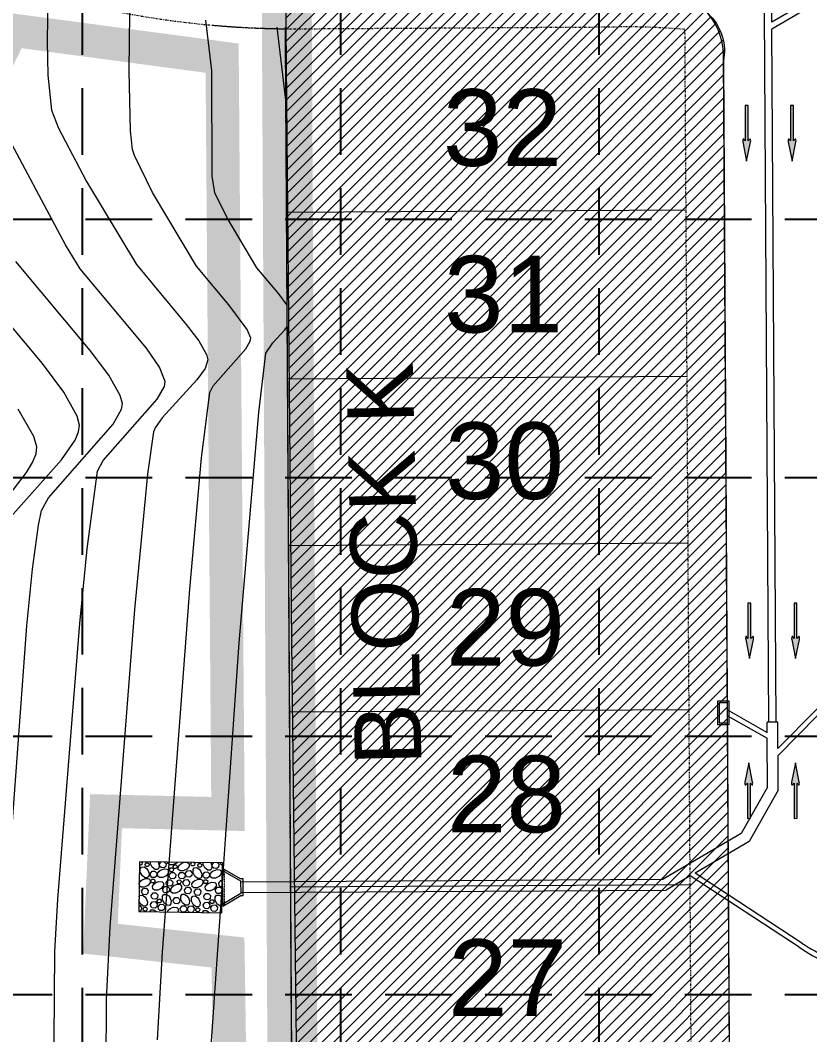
# Model space of a CAD drawing. Extents: x 218174 to 221286, y 216036 to 221010.
# Drawn here: x 219555.9 to 219793, y 218743.7 to 219048.1 of the extents above; entities that cross this region are included whole.
import ezdxf
from ezdxf.enums import TextEntityAlignment as Align

# ---------------------------------------------------------------- set-up
doc = ezdxf.new("R2010")
doc.units = 0
doc.header["$MEASUREMENT"] = 0
doc.linetypes.add('DASHED', pattern=[0.75, 0.5, -0.25])
doc.linetypes.add('DIVIDE', pattern=[1.25, 0.5, -0.25, 0, -0.25, 0, -0.25])
for name, color, linetype, lineweight in [('1 ARROWS', 7, 'Continuous', 0), ('1 BLOCK NUMBERS', 7, 'Continuous', 0), ('1 CURB LINE', 7, 'Continuous', 0), ('1 LOT NUMBERS', 7, 'Continuous', 0), ('1 PHASE LINES', 7, 'Continuous', 0), ('1 RIP RAP', 1, 'Continuous', 0), ('1 STORM PIPE', 5, 'Continuous', 0), ('1 TOPO', 42, 'Continuous', 0), ('25', 7, 'Continuous', 0), ('PH.2-10', 7, 'Continuous', 0), ('PH.2-27', 7, 'Continuous', 0), ('PH.2-29', 7, 'Continuous', 0), ('PH.3-27', 7, 'Continuous', 0), ('PH.3-29', 7, 'Continuous', 0)]:
    doc.layers.add(name, color=color, linetype=linetype, lineweight=lineweight)
for name, color, linetype in [('1 LIMITS OF DISTURBANCE', 1, 'DASHED'), ('1 SODDED LOT', 2, 'Continuous'), ('GRID', 251, 'DASHED')]:
    doc.layers.add(name, color=color, linetype=linetype)
doc.styles.get("Standard").update_dxf_attribs({"font": 'ARIAL.TTF'})

# ---------------------------------------------------------------- blocks, each defined once
blk = doc.blocks.new('A$C23D1348F')
at = {"layer": '1 RIP RAP', "color": 1, "linetype": 'Continuous', "lineweight": 0}
for p, q in [((6.043398831912782, 14.38309567855322), (6.497998831910081, 15.0377956785378)), ((12.56609883191413, 14.69199567852775), (13.52589883192559, 15.07889567853999)), ((15.43969883193495, 14.69279567853664), (15.71659883193206, 15.09169567853678)), ((21.87269883192494, 14.4756956785277), (22.32729883192223, 15.13039567854139)), ((24.89939883191255, 12.93259567854693), (25.01159883191576, 13.09419567853911)), ((24.87319883191958, 11.25119567854563), (25.02119883193518, 11.46419567853445))]:
    blk.add_line(p, q, dxfattribs=at)
blk.add_lwpolyline([(0.08779883192619309, -4.321453161537647e-06), (25.0873988319363, 0.1462956785399001), (24.99959883192787, 15.14599567852565), (-1.168082235381007e-06, 14.99979567853734)], close=True, dxfattribs=at)
for points in [[(0.534198831912363, 15.00289567853906), (0.8056988319149241, 14.72439567852416), (0.7570988319348544, 14.20369567853049), (0.4402988319343422, 13.93709567852784), (0.005998831911711022, 13.96629567854689)], [(2.553698831936345, 12.53259567855275), (2.958798831910826, 11.52899567852728), (2.884198831918184, 10.60409567854367), (2.469198831910035, 10.16249567855266), (1.719098831934389, 10.17209567854297), (0.8627988319203723, 10.83389567854465), (0.3419988319219556, 11.86129567853641), (0.3190988319111057, 12.83199567854172), (0.7042988319299184, 13.38099567854078), (1.477598831930663, 13.43709567852784), (2.171798831928754, 12.99799567853916), (2.579998831934063, 12.4923956785351)], [(1.730998831917532, 14.23459567854297), (2.051098831929266, 14.69529567853897), (2.566098831914132, 14.72789567854488), (2.926698831928661, 14.35839567854418), (2.877698831929592, 13.83809567854041), (2.561298831918975, 13.57149567853776), (2.052298831928056, 13.60529567854246), (1.811298831918975, 13.83589567855233), (1.731398831936531, 14.23419567852397)], [(3.335098831914365, 11.40879567855154), (3.868598831933923, 12.17709567854763), (4.727098831936019, 12.23089567854186), (5.327598831936484, 11.61559567853692), (5.246198831911897, 10.74789567853441), (4.718398831930244, 10.30359567853156), (3.870098831917858, 10.35989567852812), (3.468998831929639, 10.74429567853804), (3.335898831923259, 11.40879567855154)], [(5.604498831933597, 15.03259567855275), (5.987098831916228, 14.08469567852444), (5.912498831923585, 13.15989567854558), (5.497498831915436, 12.71819567854982), (4.747398831910687, 12.72789567854488), (3.891098831925774, 13.38969567854656), (3.370298831927357, 14.41659567854367), (3.356098831922282, 15.01939567853697)], [(6.429798831930384, 12.60649567854125), (7.433798831916647, 13.01119567852584), (8.35829883191036, 12.93659567853319), (8.799898831930477, 12.52159567852505), (8.790298831911059, 11.7714956785494), (8.128498831909383, 10.91559567852528), (7.101498831936624, 10.39439567853697), (6.130398831912316, 10.37149567852612), (5.581798831932247, 10.75669567854493), (5.525298831926193, 11.52999567854567), (5.964798831933876, 12.22419567854377), (6.470398831908824, 12.63229567854432)], [(7.5924988319166, 15.04419567855075), (8.035798831930151, 14.5898956785386), (7.954498831910314, 13.72219567853608), (7.426698831928661, 13.27789567853324), (6.578298831911525, 13.3341956785298), (6.177298831928056, 13.71859567853971), (6.043798831931781, 14.38309567855322)], [(11.3542988319241, 15.06619567854796), (11.13309883192414, 14.78009567855042), (10.10579883190803, 14.25879567852826), (9.135098831931828, 14.23599567855126), (8.58599883192801, 14.62109567853622), (8.554898831935134, 15.0497956785257)], [(9.0700988319295, 12.8398956785386), (9.39019883191213, 13.30099567852449), (9.9051988319261, 13.33319567854051), (10.26529883191688, 12.9640956785297), (10.21679883191246, 12.44349567854078), (9.899898831936298, 12.17679567853338), (9.390898831916275, 12.21059567853808), (9.150398831930943, 12.44119567854796), (9.070498831919394, 12.83999567854335)], [(10.17419883192633, 13.77959567852668), (10.49429883190896, 14.24069567854167), (11.00929883192293, 14.27289567852858), (11.36949883191846, 13.90379567854689), (11.32089883190929, 13.38309567855322), (11.00409883190878, 13.11649567855056), (10.49509883191786, 13.15029567852616), (10.25449883192778, 13.38089567853604), (10.17459883191623, 13.77959567852668)], [(13.77279883192386, 15.08029567854828), (14.49459883192321, 15.02209567854879), (14.93659883193322, 14.60709567854065), (14.92699883191381, 13.8569956785359), (14.26519883191213, 13.00069567855098), (13.23779883192037, 12.47989567855257), (12.26709883191506, 12.45699567854172), (11.718098831916, 12.84219567853143), (11.66199883192894, 13.61549567853217), (12.10109883191762, 14.30969567853026), (12.60669883192168, 14.71789567853557)], [(13.90109883193509, 11.77939567854628), (14.43429883191129, 12.54769567854237), (15.29279883191339, 12.60189567852649), (15.8935988319281, 11.98629567853641), (15.81219883193262, 11.11859567853389), (15.28399883193197, 10.67429567853105), (14.43609883190948, 10.73089567854186), (14.03499883192126, 11.11539567852742), (13.90149883192498, 11.77939567854628)], [(16.36349883192452, 15.09549567854265), (16.63499883192708, 14.81699567852775), (16.58649883192265, 14.29629567853408), (16.26959883191739, 14.02969567853143), (15.76059883192647, 14.06389567852602), (15.52009883191204, 14.2944956785359), (15.44009883192484, 14.69279567853664)], [(18.38309883192414, 12.62519567852723), (18.78809883192298, 11.62159567853087), (18.71359883193509, 10.69669567854726), (18.29849883192219, 10.25509567852714), (17.54849883192219, 10.26469567854656), (16.69219883193728, 10.92649567854824), (16.17139883190976, 11.95389567853999), (16.14849883192801, 12.9245956785453), (16.53369883191772, 13.47359567854437), (17.30699883191846, 13.52969567853143), (18.0010988319118, 13.09059567854274), (18.40929883191711, 12.58499567853869)], [(17.56029883192969, 14.32719567854656), (17.88039883191232, 14.78789567854255), (18.39539883192629, 14.82049567854847), (18.75599883191171, 14.45099567854777), (18.70699883191264, 13.930695678544), (18.39059883193113, 13.66409567854134), (17.88159883191111, 13.69789567854605), (17.64059883193113, 13.92849567852682), (17.56069883191958, 14.32679567852756)], [(19.16449883193127, 11.50139567852602), (19.69799883192172, 12.26969567855122), (20.55649883192382, 12.32349567854544), (21.15689883191953, 11.70819567854051), (21.0755988319288, 10.84049567853799), (20.54769883191329, 10.3962956785399), (19.69939883193001, 10.4524956785317), (19.29829883191269, 10.83699567854637), (19.16529883191106, 11.50139567852602)], [(21.4338988319214, 15.12509567855159), (21.81639883192838, 14.17729567852803), (21.74189883191139, 13.25249567854917), (21.32679883192759, 12.81089567852905), (20.57679883192759, 12.82049567854847), (19.72049883191357, 13.48229567855014), (19.19969883191516, 14.50919567854726), (19.18549883191008, 15.11199567854055)], [(22.25909883191343, 12.69909567854484), (23.26319883193355, 13.10379567852942), (24.18759883192251, 13.02919567853678), (24.62919883191353, 12.61419567852863), (24.61959883192321, 11.86409567852388), (23.95779883192154, 11.00819567852886), (22.93089883192442, 10.48699567854055), (21.95979883192922, 10.4640956785297), (21.4110988319153, 10.84929567854851), (21.35459883190924, 11.62259567854926), (21.79409883191693, 12.31679567854735), (22.29979883192573, 12.72489567854791)], [(23.42179883192875, 15.13679567852523), (23.8650988319132, 14.68249567854218), (23.78379883192247, 13.81479567853967), (23.25599883191171, 13.37049567853683), (22.40759883192368, 13.42679567853338), (22.00659883191111, 13.8111956785433), (21.87309883191483, 14.4756956785277)], [(25.00439883192303, 14.32949567853939), (24.96439883191488, 14.32859567852574), (24.41539883191581, 14.71379567854456), (24.38419883191818, 15.14239567852928)], [(25.01509883193648, 12.49989567854209), (24.97969883191399, 12.53379567855154), (24.89979883193155, 12.93259567854693)], [(0.01789883192395791, 11.94099567853846), (0.0641988319111988, 11.89359567852807), (0.02089883192093112, 11.43139567854814)], [(0.9760988319176249, 9.598895678529516), (1.980098831932992, 10.00359567854321), (2.904598831926705, 9.929395678540459), (3.346198831917718, 9.51439567853231), (3.336998831917299, 8.76429567852756), (2.675198831915623, 7.908095678547397), (1.647798831923865, 7.386795678525232), (0.6766988319286611, 7.364395678538131), (0.1280988319194876, 7.749595678527839), (0.07159883191343397, 8.52239567853394), (0.5110988319211174, 9.21699567855103), (1.016698831925169, 9.625195678527234)], [(3.592198831931455, 9.377395678544417), (3.912298831914086, 9.838495678530307), (4.427298831928056, 9.870695678546326), (4.787498831923585, 9.501595678535523), (4.738998831919162, 8.980895678541856), (4.4220988319139, 8.714295678539202), (3.91309883192298, 8.748095678543905), (3.672498831932899, 8.979095678543672), (3.59259883192135, 9.377395678544417)], [(4.989198831928661, 8.796395678538829), (5.992898831929779, 9.201095678523416), (6.917698831908638, 9.126895678549772), (7.359398831933504, 8.711895678541623), (7.349798831914086, 7.961795678536873), (6.68799883191241, 7.105495678551961), (5.660998831910547, 6.584295678534545), (4.689898831915343, 6.561795678542694), (4.141198831930524, 6.946995678532403), (4.08469883192447, 7.719895678543253), (4.524298831936903, 8.414495678531239), (5.029898831911851, 8.822595678531798)], [(8.174998831935227, 8.912995678547304), (8.70849883192568, 9.681395678548142), (9.566598831908777, 9.735595678532263), (10.16739883192349, 9.119895678537432), (10.08609883193276, 8.252195678534918), (9.558298831922002, 7.807895678532077), (8.709998831909616, 7.86459567854763), (8.308898831921397, 8.248995678528445), (8.175398831925122, 8.912995678547304)], [(9.04389883193653, 11.15859567854204), (9.577398831926985, 11.92649567854824), (10.43589883192908, 11.98069567853236), (11.0362988319248, 11.36539567852742), (10.95499883193406, 10.49729567853501), (10.42719883192331, 10.05299567853217), (9.578798831935273, 10.10969567854772), (9.1777988319227, 10.49409567852854), (9.044698831916321, 11.15819567855215)], [(11.43629883191898, 9.246895678545116), (11.75639883193071, 9.70759567854111), (12.27139883191558, 9.740195678547025), (12.6319988319301, 9.370695678546326), (12.58309883193579, 8.850395678542554), (12.26659883192042, 8.5837956785399), (11.7571988319105, 8.617595678544603), (11.51659883192042, 8.848195678525371), (11.43669883190887, 9.246495678526117)], [(11.81849883191171, 11.20639567854232), (12.35199883193127, 11.97429567854851), (13.21049883193336, 12.02859567853739), (13.81089883192908, 11.41329567853245), (13.72959883190924, 10.54519567854004), (13.20169883192284, 10.1008956785372), (12.35339883191045, 10.157495678548), (11.95229883192223, 10.54199567853357), (11.81929883192061, 11.20599567855243)], [(13.2001988319098, 9.05879567854572), (13.73339883191511, 9.827195678546559), (14.59189883191721, 9.880995678540785), (15.19229883191292, 9.265695678535849), (15.11089883191744, 8.397995678533334), (14.58309883193579, 7.953695678530494), (13.73519883191329, 8.009995678527048), (13.33369883193518, 8.394395678536966), (13.2005988319288, 9.05879567854572)], [(16.80539883192978, 9.691495678533101), (17.80949883192079, 10.09619567854679), (18.73389883190976, 10.02199567854404), (19.17549883192987, 9.606995678535895), (19.16629883192945, 8.856895678531146), (18.50449883192778, 8.000695678550983), (17.47719883191166, 7.479395678528817), (16.50609883191646, 7.456995678541716), (15.95739883193164, 7.842195678531425), (15.90089883192559, 8.614995678537525), (16.34039883193327, 9.309595678525511), (16.84599883190822, 9.71779567853082)], [(19.4214988319145, 9.469995678548003), (19.74169883193099, 9.931095678533893), (20.25669883191586, 9.963295678549912), (20.61679883193574, 9.594195678539108), (20.56829883193132, 9.073595678550191), (20.25139883192605, 8.806895678542787), (19.74239883193513, 8.84069567854749), (19.5018988319207, 9.071695678547258), (19.4218988319335, 9.470095678552752)], [(20.81859883191646, 8.888995678542415), (21.82219883191283, 9.293695678527001), (22.74709883192554, 9.219495678524254), (23.18869883191655, 8.804495678545209), (23.17909883192624, 8.054395678540459), (22.51729883192456, 7.198095678526442), (21.4902988319227, 6.676895678538131), (20.5191988319275, 6.65439567854628), (19.97059883191832, 7.039595678535989), (19.91399883193662, 7.812495678546838), (20.35359883191995, 8.507095678534824), (20.859198831924, 8.915195678535383)], [(24.00429883191828, 9.00559567855089), (24.53789883191348, 9.773995678551728), (25.03089883193024, 9.805095678544603)], [(25.02639883192023, 10.56819567852654), (25.00709883193485, 10.58669567853212), (24.87399883192847, 11.25079567852663)], [(0.8333988319209311, 6.227695678535383), (1.36649883192149, 6.995595678541576), (2.224998831923585, 7.049795678525697), (2.825398831919301, 6.434495678549865), (2.744098831928568, 5.566795678547351), (2.216298831917811, 5.122095678525511), (1.368298831919674, 5.178795678541064), (0.9672988319362048, 5.563195678550983), (0.8337988319108263, 6.227295678545488)], [(7.174898831930477, 6.883195678528864), (7.708398831920931, 7.651495678524952), (8.566498831933131, 7.705695678538177), (9.167298831918743, 7.089995678543346), (9.08599883192801, 6.222295678540831), (8.558198831917252, 5.777995678537991), (7.70979883192922, 5.83469567852444), (7.308798831916647, 6.219095678534359), (7.175298831920372, 6.883195678528864)], [(10.45989883193397, 8.015195678541204), (11.46359883193509, 8.41989567852579), (12.38839883191395, 8.345295678533148), (12.82999883193406, 7.930295678524999), (12.82039883191464, 7.180195678549353), (12.15859883191297, 6.324295678525232), (11.13129883192596, 5.80309567853692), (10.16059883192065, 5.78019567852607), (9.611498831916833, 6.165395678544883), (9.555398831929779, 6.938695678545628), (9.994898831937462, 7.632895678543719), (10.50059883191716, 8.040995678544277)], [(13.71959883192903, 6.77139567854465), (14.25269883192959, 7.539795678545488), (15.11119883193169, 7.593595678539714), (15.71169883193215, 6.978295678534778), (15.63029883193667, 6.110595678532263), (15.10249883192591, 5.666295678529423), (14.25459883193253, 5.722595678525977), (13.8534988319152, 6.106995678535895), (13.71999883191893, 6.77139567854465)], [(16.66269883193308, 6.320295678538969), (17.19579883193364, 7.088195678545162), (18.05429883193574, 7.142395678529283), (18.65469883193146, 6.527095678524347), (18.57339883191162, 5.659395678550936), (18.04559883192996, 5.214695678529097), (17.19769883193658, 5.27139567854465), (16.79659883191925, 5.655795678525465), (16.66309883192298, 6.319895678549074)], [(23.00419883191353, 6.97579567853245), (23.53769883193308, 7.744095678528538), (24.39579883191618, 7.798295678541763), (24.9965988319309, 7.182595678546932), (24.91529883191106, 6.314895678544417), (24.38749883192941, 5.870595678541576), (23.53909883191227, 5.927295678528026), (23.1380988319288, 6.311695678537944), (23.00459883193253, 6.97579567853245)], [(25.04189883192885, 7.923595678526908), (24.53929883192177, 7.957195678551216), (24.13819883193355, 8.34159567853203), (24.00469883193728, 9.005695678526536)], [(0.06169883190887049, 4.453995678544743), (0.3639988319191616, 4.884895678551402), (1.136898831930012, 4.940995678538457), (1.831498831917997, 4.501895678549772), (2.239698831923306, 3.996195678540971)], [(2.213398831925588, 4.036495678534266), (2.618098831910174, 3.032795678533148), (2.543898831936531, 2.107995678525185), (2.128898831928382, 1.666395678534172), (1.378798831923632, 1.675995678524487), (0.5224988319096155, 2.337795678526163), (0.06889883193071, 3.23259567853529)], [(3.602498831925914, 2.28619567854912), (4.135598831926472, 3.05409567852621), (4.994098831928568, 3.108295678539434), (5.594498831924284, 2.492995678534498), (5.513198831933551, 1.624995678546838), (4.985398831922794, 1.180695678543998), (4.136998831934761, 1.237295678525697), (3.735998831922188, 1.621795678540366), (3.602898831915809, 2.285795678530121)], [(3.737398831930477, 4.943395678536035), (4.270898831920931, 5.711795678536873), (5.128998831933131, 5.765595678531099), (5.729798831918743, 5.150295678526163), (5.648498831928009, 4.282595678552752), (5.120598831912503, 3.838295678549912), (4.27229883192922, 3.894495678541716), (3.871198831911897, 4.27939567854628), (3.737798831920372, 4.943395678536035)], [(5.594498831924284, 3.386695678549586), (5.914598831936019, 3.847695678530727), (6.429598831920885, 3.88039567854139), (6.789798831916414, 3.510895678540692), (6.741198831936345, 2.990195678547025), (6.424398831935832, 2.723495678539621), (5.915398831915809, 2.757695678534219), (5.674798831925727, 2.988295678544091), (5.594898831914179, 3.386695678549586)], [(9.385998831916368, 4.436495678528445), (9.791098831919953, 3.432795678527327), (9.71649883192731, 2.507995678548468), (9.301498831919162, 2.065895678533707), (8.551398831914412, 2.07589567854302), (7.695498831919394, 2.737295678525697), (7.174298831931083, 3.764695678546559), (7.151398831920233, 4.735795678541763), (7.536598831909942, 5.284495678526582), (8.309898831910687, 5.340595678542741), (9.004098831908777, 4.901395678549306), (9.412298831914086, 4.395795678545255)], [(10.35689883193118, 3.680895678524394), (10.88999883193173, 4.449295678525232), (11.74849883193383, 4.503095678548561), (12.34929883191944, 3.887795678543625), (12.26799883192871, 3.020095678541111), (11.7400988319132, 2.57579567853827), (10.89179883192992, 2.631995678530075), (10.4906988319126, 3.016495678544743), (10.35729883192107, 3.680895678524394)], [(14.85159883191227, 4.598395678534871), (15.25619883192121, 3.594795678538503), (15.18169883193332, 2.669895678525791), (14.76659883192042, 2.228295678534778), (14.01659883192042, 2.237895678525092), (13.1606988319254, 2.899695678526768), (12.63949883193709, 3.92709567854763), (12.61659883192624, 4.897795678552939), (13.00179883191595, 5.446795678552007), (13.77509883191669, 5.502895678539062), (14.46919883191003, 5.063795678550377), (14.87739883191534, 4.558195678546326)], [(18.04279883191339, 4.129095678537851), (18.44739883192233, 3.125395678536734), (18.37329883192433, 2.200595678528771), (17.95819883191143, 1.758995678537758), (17.20819883191143, 1.768595678528072), (16.35189883192652, 2.430395678529749), (15.8310988319281, 3.457695678545861), (15.80819883191725, 4.428395678551169), (16.19339883193607, 4.977495678525884), (16.96629883191781, 5.033595678542042), (17.66079883193015, 4.594495678524254), (18.06899883193546, 4.088795678544557)], [(19.43179883190896, 2.378795678523602), (19.96489883190952, 3.146695678529795), (20.82339883191162, 3.20089567854302), (21.42389883191208, 2.585595678538084), (21.3424988319166, 1.717595678550424), (20.81469883193495, 1.273295678547584), (19.96639883192256, 1.329895678529283), (19.56529883193434, 1.714395678543951), (19.43219883192796, 2.378395678533707)], [(19.56669883191353, 5.035995678539621), (20.10019883193308, 5.804395678540459), (20.95829883191618, 5.858195678534685), (21.5590988319309, 5.242895678529749), (21.47779883191106, 4.375195678527234), (20.94999883192941, 3.930895678524394), (20.10159883191227, 3.987095678545302), (19.7005988319288, 4.371995678549865), (19.56709883193253, 5.035995678539621)], [(21.42379883193644, 3.479295678524068), (21.74389883191907, 3.940295678534312), (22.25889883193304, 3.972995678544976), (22.61909883192857, 3.603495678544277), (22.57059883192414, 3.08279567855061), (22.25369883191888, 2.816095678543206), (21.74469883192796, 2.850295678537805), (21.50419883191353, 3.080895678547677), (21.42419883192633, 3.479295678524068)], [(25.0755988319288, 2.159195678541437), (24.38069883192657, 2.168495678546606), (23.5248988319363, 2.829895678529283), (23.00359883191413, 3.857295678550145), (22.98079883190803, 4.828395678545348), (23.36599883192685, 5.377095678530168), (24.13919883192284, 5.433195678546326), (24.83339883192093, 4.993995678523788), (25.06069883191958, 4.712495678541018)], [(0.07669883192284033, 1.895695678540505), (0.2985988319269381, 1.909695678536082), (0.899498831917299, 1.293995678541251), (0.8180988319218159, 0.426295678538736), (0.3128988319076598, 0.001295678550377488)], [(1.355598831927637, 0.8653956785274204), (1.675298831920372, 1.326095678523416), (2.190698831924237, 1.35869567852933), (2.550898831919767, 0.9891956785286311), (2.501898831920698, 0.4688956785248592), (2.185498831910081, 0.2022956785513088), (1.676498831919162, 0.2360956785269082), (1.435498831910081, 0.4666956785367802), (1.355598831927637, 0.8649956785375252)], [(3.437498831917765, 0.01959567854646593), (3.437298831937369, 0.02879567854688503), (3.822498831927078, 0.5773956785269547), (4.595798831927823, 0.6339956785377581), (5.289998831925914, 0.1943956785253249), (5.421698831924004, 0.03119567854446359)], [(5.879298831918277, 1.539895678550238), (6.412798831908731, 2.307795678527327), (7.270898831920931, 2.361995678540552), (7.871698831935646, 1.746695678535616), (7.790398831915809, 0.878695678547956), (7.262598831934156, 0.4343956785451155), (6.41419883191702, 0.490995678526815), (6.013198831933551, 0.8754956785414834), (5.879698831937276, 1.539495678531239)], [(8.628998831933131, 0.04999567853519693), (9.059298831911292, 0.7296956785430666), (9.564498831925448, 1.137795678543625)], [(9.524298831936903, 1.111995678540552), (10.52789883193327, 1.516695678525139), (11.45279883191688, 1.442095678532496), (11.894398831937, 1.027095678524347), (11.88479883191758, 0.2769956785487011), (11.72329883193015, 0.06809567855088972)], [(12.52379883191315, 1.199595678539481), (13.05689883191371, 1.967895678535569), (13.91539883191581, 2.021695678529795), (14.51579883191152, 1.406395678524859), (14.43449883192079, 0.5386956785514485), (13.90669883191003, 0.09439567854860798), (13.05879883191665, 0.1506956785451621), (12.65769883192843, 0.5350956785259768), (12.52419883193215, 1.199195678549586)], [(14.73639883191208, 1.179695678525604), (15.26949883191264, 1.947995678550797), (16.12799883191474, 2.002295678539667), (16.72879883192945, 1.386595678544836), (16.64749883190962, 0.5188956785423215), (16.14229883192456, 0.093995678529609)], [(15.85459883190924, 0.09229567853617482), (15.27129883191083, 0.1311956785502844), (14.87019883192261, 0.5156956785358489), (14.73679883193108, 1.179695678525604)], [(17.18489883191069, 0.957995678531006), (17.50459883193253, 1.418695678527001), (18.01999883193639, 1.451295678532915), (18.38019883193192, 1.081795678532217), (18.33119883193285, 0.5614956785284448), (18.01479883192223, 0.2948956785257906), (17.50579883193132, 0.3286956785304938), (17.26479883192223, 0.5592956785403658), (17.18489883191069, 0.9575956785411108)], [(19.26679883192992, 0.1121956785500515), (19.26659883192042, 0.1213956785504706), (19.65179883191013, 0.6699956785305403), (20.42509883191087, 0.7265956785413437), (21.11929883190896, 0.2869956785289105), (21.25099883193616, 0.1237956785480492)], [(21.70859883193043, 1.63249567852472), (22.24209883192088, 2.400395678530913), (23.10019883193308, 2.454595678544138), (23.70109883192345, 1.839395678543951), (23.61969883192796, 0.9712956785515416), (23.09189883191721, 0.5269956785487011), (22.24359883193392, 0.5835956785304006), (21.8424988319166, 0.968095678545069), (21.70899883192033, 1.632095678534824)], [(24.45829883191618, 0.1425956785387825), (24.88859883192345, 0.8222956785466522), (25.08249883193639, 0.9789956785389222)]]:
    blk.add_lwpolyline(points, dxfattribs=at)
blk = doc.blocks.new('A$C79D84BA1')
at = {"layer": 'PH.2-27', "linetype": 'Continuous', "lineweight": 0, "rotation": 62.82501928138935}
blk.add_blockref('A$C23D1348F', (13.34405884714215, -0.0781012149527669), dxfattribs=at)

msp = doc.modelspace()

# ---------------------------------------------------------------- hatches: boundary and pattern name
at = {"layer": '1 ARROWS', "linetype": 'Continuous', "lineweight": 0}
h = msp.add_hatch(color=256, dxfattribs=at)
edge = h.paths.add_edge_path()
edge.add_line((219775.1145, 219012.4725), (219774.5065, 219011.9245))
edge.add_line((219774.5065, 219011.9245), (219774.5065, 219022.5085))
edge.add_line((219774.5065, 219022.5085), (219773.6465, 219022.5045))
edge.add_line((219773.6465, 219022.5045), (219773.6465, 219011.9245))
edge.add_line((219773.6465, 219011.9245), (219773.1465, 219012.4605))
edge.add_line((219773.1465, 219012.4605), (219773.144989293, 219012.4613762508))
edge.add_ellipse((219773.0977099902, 219011.926371409), major_axis=(1.281460901627808e-05, 0.5599999835193662), ratio=0.2857142857649623, start_angle=-17.18267221158408, end_angle=124.7269333381814)
edge.add_line((219772.9662024787, 219011.6073615066), (219772.9665, 219011.6085))
edge.add_line((219772.9665, 219011.6085), (219774.1025, 219005.8765))
edge.add_line((219774.1025, 219005.8765), (219775.2825, 219011.6045))
edge.add_line((219775.2825, 219011.6045), (219775.2833994756, 219011.6032227942))
edge.add_ellipse((219775.1536882906, 219011.9310519287), major_axis=(1.281459556065419e-05, 0.5599999835553902), ratio=0.2857142857313003, start_angle=234.1684722239022, end_angle=374.4967194430868)
edge.add_line((219775.1145, 219012.4725), (219775.1145, 219012.4725))
h = msp.add_hatch(color=256, dxfattribs=at)
edge = h.paths.add_edge_path()
edge.add_line((219788.7388, 219012.4725), (219788.1308, 219011.9245))
edge.add_line((219788.1308, 219011.9245), (219788.1308, 219022.5085))
edge.add_line((219788.1308, 219022.5085), (219787.2708, 219022.5045))
edge.add_line((219787.2708, 219022.5045), (219787.2708, 219011.9245))
edge.add_line((219787.2708, 219011.9245), (219786.7708, 219012.4605))
edge.add_line((219786.7708, 219012.4605), (219786.769289293, 219012.4613762508))
edge.add_ellipse((219786.7220099902, 219011.926371409), major_axis=(1.281460901627808e-05, 0.5599999835193662), ratio=0.2857142857649623, start_angle=-17.18267221158408, end_angle=124.7269333381814)
edge.add_line((219786.5905024786, 219011.6073615066), (219786.5908, 219011.6085))
edge.add_line((219786.5908, 219011.6085), (219787.7268, 219005.8765))
edge.add_line((219787.7268, 219005.8765), (219788.9068, 219011.6045))
edge.add_line((219788.9068, 219011.6045), (219788.9076994756, 219011.6032227942))
edge.add_ellipse((219788.7779882906, 219011.9310519287), major_axis=(1.281459556065419e-05, 0.5599999835553902), ratio=0.2857142857313003, start_angle=234.1684722239022, end_angle=374.4967194430868)
edge.add_line((219788.7388, 219012.4725), (219788.7388, 219012.4725))
h = msp.add_hatch(color=256, dxfattribs=at)
edge = h.paths.add_edge_path()
edge.add_line((219775.9603, 218863.1557), (219775.3523, 218862.6077))
edge.add_line((219775.3523, 218862.6077), (219775.3523, 218873.1917))
edge.add_line((219775.3523, 218873.1917), (219774.4923, 218873.1877))
edge.add_line((219774.4923, 218873.1877), (219774.4923, 218862.6077))
edge.add_line((219774.4923, 218862.6077), (219773.9923, 218863.1437))
edge.add_line((219773.9923, 218863.1437), (219773.990789293, 218863.1445762508))
edge.add_ellipse((219773.9435099902, 218862.609571409), major_axis=(1.281460901627808e-05, 0.5599999835193662), ratio=0.2857142857649623, start_angle=-17.18267221158408, end_angle=124.7269333381814)
edge.add_line((219773.8120024787, 218862.2905615066), (219773.8123, 218862.2917))
edge.add_line((219773.8123, 218862.2917), (219774.9483, 218856.5597))
edge.add_line((219774.9483, 218856.5597), (219776.1283, 218862.2877))
edge.add_line((219776.1283, 218862.2877), (219776.1291994756, 218862.2864227942))
edge.add_ellipse((219775.9994882906, 218862.6142519287), major_axis=(1.281459556065419e-05, 0.5599999835553902), ratio=0.2857142857313003, start_angle=234.1684722239022, end_angle=374.4967194430868)
edge.add_line((219775.9603, 218863.1557), (219775.9603, 218863.1557))
h = msp.add_hatch(color=256, dxfattribs=at)
edge = h.paths.add_edge_path()
edge.add_line((219789.7891, 218863.1557), (219789.1811, 218862.6077))
edge.add_line((219789.1811, 218862.6077), (219789.1811, 218873.1917))
edge.add_line((219789.1811, 218873.1917), (219788.3211, 218873.1877))
edge.add_line((219788.3211, 218873.1877), (219788.3211, 218862.6077))
edge.add_line((219788.3211, 218862.6077), (219787.8211, 218863.1437))
edge.add_line((219787.8211, 218863.1437), (219787.819589293, 218863.1445762508))
edge.add_ellipse((219787.7723099902, 218862.609571409), major_axis=(1.281460901627808e-05, 0.5599999835193662), ratio=0.2857142857649623, start_angle=-17.18267221158408, end_angle=124.7269333381814)
edge.add_line((219787.6408024787, 218862.2905615066), (219787.6411, 218862.2917))
edge.add_line((219787.6411, 218862.2917), (219788.7771, 218856.5597))
edge.add_line((219788.7771, 218856.5597), (219789.9571, 218862.2877))
edge.add_line((219789.9571, 218862.2877), (219789.9579994756, 218862.2864227942))
edge.add_ellipse((219789.8282882906, 218862.6142519287), major_axis=(1.281459556065419e-05, 0.5599999835553902), ratio=0.2857142857313003, start_angle=234.1684722239022, end_angle=374.4967194430868)
edge.add_line((219789.7891, 218863.1557), (219789.7891, 218863.1557))
h = msp.add_hatch(color=256, dxfattribs=at)
edge = h.paths.add_edge_path()
edge.add_line((219773.7543, 218818.6458), (219774.3623, 218819.1938))
edge.add_line((219774.3623, 218819.1938), (219774.3623, 218808.6098))
edge.add_line((219774.3623, 218808.6098), (219775.2223, 218808.6138000001))
edge.add_line((219775.2223, 218808.6138000001), (219775.2223, 218819.1938))
edge.add_line((219775.2223, 218819.1938), (219775.7223, 218818.6578))
edge.add_line((219775.7223, 218818.6578), (219775.723810707, 218818.6569237492))
edge.add_ellipse((219775.7710900098, 218819.191928591), major_axis=(1.281460901627808e-05, 0.5599999835193662), ratio=0.2857142857649623, start_angle=162.8173277884158, end_angle=304.7269333381814)
edge.add_line((219775.9025975214, 218819.5109384934), (219775.9023, 218819.5098))
edge.add_line((219775.9023, 218819.5098), (219774.7663, 218825.2418))
edge.add_line((219774.7663, 218825.2418), (219773.5863, 218819.5138))
edge.add_line((219773.5863, 218819.5138), (219773.5854005245, 218819.5150772058))
edge.add_ellipse((219773.7151117094, 218819.1872480713), major_axis=(1.281459556065419e-05, 0.5599999835553902), ratio=0.2857142857313003, start_angle=54.16847222390225, end_angle=194.4967194430866)
edge.add_line((219773.7543, 218818.6458), (219773.7543, 218818.6458))
h = msp.add_hatch(color=256, dxfattribs=at)
edge = h.paths.add_edge_path()
edge.add_line((219787.7651, 218818.6458), (219788.3731, 218819.1938))
edge.add_line((219788.3731, 218819.1938), (219788.3731, 218808.6098))
edge.add_line((219788.3731, 218808.6098), (219789.2331, 218808.6138000001))
edge.add_line((219789.2331, 218808.6138000001), (219789.2331, 218819.1938))
edge.add_line((219789.2331, 218819.1938), (219789.7331, 218818.6578))
edge.add_line((219789.7331, 218818.6578), (219789.734610707, 218818.6569237492))
edge.add_ellipse((219789.7818900098, 218819.191928591), major_axis=(1.281460901627808e-05, 0.5599999835193662), ratio=0.2857142857649623, start_angle=162.8173277884158, end_angle=304.7269333381814)
edge.add_line((219789.9133975214, 218819.5109384934), (219789.9131, 218819.5098))
edge.add_line((219789.9131, 218819.5098), (219788.7771, 218825.2418))
edge.add_line((219788.7771, 218825.2418), (219787.5971, 218819.5138))
edge.add_line((219787.5971, 218819.5138), (219787.5962005245, 218819.5150772058))
edge.add_ellipse((219787.7259117094, 218819.1872480713), major_axis=(1.281459556065419e-05, 0.5599999835553902), ratio=0.2857142857313003, start_angle=54.16847222390225, end_angle=194.4967194430866)
edge.add_line((219787.7651, 218818.6458), (219787.7651, 218818.6458))
at = {"layer": '1 SODDED LOT', "linetype": 'Continuous', "lineweight": 0}
h = msp.add_hatch(dxfattribs=at)
h.set_pattern_fill('ANSI31', color=256, scale=20, style=0)
h.set_pattern_definition([(45, (0, 0), (-1.767766952966369, 1.767766952966369), [])])
edge = h.paths.add_edge_path()
edge.add_line((219898.3558773897, 218322.2500766634), (219639.946741421, 218326.1165738832))
edge.add_line((219639.946741421, 218326.1165738832), (219639.946741421, 218655.6374636496))
edge.add_line((219639.946741421, 218655.6374636496), (219637.4714725486, 218861.4464231865))
edge.add_line((219637.4714725486, 218861.4464231865), (219636.2738781594, 218991.1067322876))
edge.add_line((219636.2738781594, 218991.1067322876), (219635.7121222768, 219057.0054119185))
edge.add_line((219635.7121222768, 219057.0054119185), (219744.3264269401, 219057.5122349578))
edge.add_arc((219744.4469276729, 219031.6884221413), 25.82409395909194, 42.963530276012875, 90.2673553032173, ccw=False)
edge.add_arc((219752.2234008876, 219038.9308520468), 15.19741401685737, -11.302147703193782, 42.96353027596689, ccw=False)
edge.add_line((219767.1260962099, 219035.9524187457), (219770.0765525051, 218532.3982177599))
edge.add_arc((219748.7076965838, 218532.2730120217), 21.36922272482008, -29.736731804190583, 0.3357071761769248, ccw=False)
edge.add_arc((219823.4309032504, 218489.5881343916), 64.68631976270979, 150.2632681958107, 165.6354613498246)
edge.add_arc((219790.1415577229, 218498.1134274707), 30.32265948429212, 165.6354613498002, 211.9913364475425)
edge.add_arc((219818.7456865061, 218515.9812574852), 64.04884416136214, 211.9913364475305, 228.4292462046087)
edge.add_arc((219796.6998950991, 218491.1249413862), 30.8245553236249, 228.4292462046339, 286.9825914303029)
edge.add_arc((219636.1982944555, 219016.6730811194), 580.3348927933908, 286.982591430304, 288.0631895932282)
edge.add_arc((219813.4205946184, 218473.2788078611), 8.771178160590438, 288.0631895931747, 314.3918421938908)
edge.add_arc((219824.1833109772, 218462.2851529577), 6.613766153800952, 99.19525776798753, 134.3918421938581, ccw=False)
edge.add_line((219823.1264345566, 218468.8139288742), (219826.2932906578, 218470.1890074321))
edge.add_line((219826.2932906578, 218470.1890074321), (219830.161082357, 218470.9160528756))
edge.add_line((219830.161082357, 218470.9160528756), (219877.9842655937, 218471.3887372155))
edge.add_arc((219878.1728426218, 218452.3097176469), 19.07995149347633, 10.284966861461612, 90.56629304039359, ccw=False)
edge.add_line((219896.9462158862, 218455.7163296399), (219898.3558773897, 218322.2500766634))

# ---------------------------------------------------------------- linework, layer by layer
at = {"layer": '1 ARROWS', "linetype": 'Continuous', "lineweight": 0}
for p, q in [((219774.5065, 219022.5085), (219773.6465, 219022.5045)), ((219773.6465, 219022.5045), (219773.6465, 219011.9245)), ((219774.5065, 219011.9245), (219774.5065, 219022.5085)), ((219788.1308, 219022.5085), (219787.2708, 219022.5045)), ((219787.2708, 219022.5045), (219787.2708, 219011.9245)), ((219788.1308, 219011.9245), (219788.1308, 219022.5085)), ((219772.9662024787, 219011.6073615066), (219772.9665, 219011.6085)), ((219772.9665, 219011.6085), (219774.1025, 219005.8765)), ((219773.1465, 219012.4605), (219773.144989293, 219012.4613762508)), ((219773.6465, 219011.9245), (219773.1465, 219012.4605)), ((219774.1025, 219005.8765), (219775.2825, 219011.6045)), ((219775.1145, 219012.4725), (219774.5065, 219011.9245)), ((219775.1145, 219012.4725), (219775.1145, 219012.4725)), ((219775.2825, 219011.6045), (219775.2833994756, 219011.6032227942)), ((219786.5905024786, 219011.6073615066), (219786.5908, 219011.6085)), ((219786.5908, 219011.6085), (219787.7268, 219005.8765)), ((219786.7708, 219012.4605), (219786.769289293, 219012.4613762508)), ((219787.2708, 219011.9245), (219786.7708, 219012.4605)), ((219787.7268, 219005.8765), (219788.9068, 219011.6045)), ((219788.7388, 219012.4725), (219788.1308, 219011.9245)), ((219788.7388, 219012.4725), (219788.7388, 219012.4725)), ((219788.9068, 219011.6045), (219788.9076994756, 219011.6032227942)), ((219775.3523, 218873.1917), (219774.4923, 218873.1877)), ((219774.4923, 218873.1877), (219774.4923, 218862.6077)), ((219775.3523, 218862.6077), (219775.3523, 218873.1917)), ((219789.1811, 218873.1917), (219788.3211, 218873.1877)), ((219788.3211, 218873.1877), (219788.3211, 218862.6077)), ((219789.1811, 218862.6077), (219789.1811, 218873.1917)), ((219773.8120024787, 218862.2905615066), (219773.8123, 218862.2917)), ((219773.8123, 218862.2917), (219774.9483, 218856.5597)), ((219773.9923, 218863.1437), (219773.990789293, 218863.1445762508)), ((219774.4923, 218862.6077), (219773.9923, 218863.1437)), ((219774.9483, 218856.5597), (219776.1283, 218862.2877)), ((219775.9603, 218863.1557), (219775.3523, 218862.6077)), ((219775.9603, 218863.1557), (219775.9603, 218863.1557)), ((219776.1283, 218862.2877), (219776.1291994756, 218862.2864227942)), ((219787.6408024787, 218862.2905615066), (219787.6411, 218862.2917)), ((219787.6411, 218862.2917), (219788.7771, 218856.5597)), ((219787.8211, 218863.1437), (219787.819589293, 218863.1445762508)), ((219788.3211, 218862.6077), (219787.8211, 218863.1437)), ((219788.7771, 218856.5597), (219789.9571, 218862.2877)), ((219789.7891, 218863.1557), (219789.1811, 218862.6077)), ((219789.7891, 218863.1557), (219789.7891, 218863.1557)), ((219789.9571, 218862.2877), (219789.9579994756, 218862.2864227942)), ((219774.7663, 218825.2418), (219773.5863, 218819.5138)), ((219775.9023, 218819.5098), (219774.7663, 218825.2418)), ((219788.7771, 218825.2418), (219787.5971, 218819.5138)), ((219789.9131, 218819.5098), (219788.7771, 218825.2418)), ((219773.5863, 218819.5138), (219773.5854005245, 218819.5150772058)), ((219773.7543, 218818.6458), (219774.3623, 218819.1938)), ((219774.3623, 218819.1938), (219774.3623, 218808.6098)), ((219775.2223, 218808.6138000001), (219775.2223, 218819.1938)), ((219775.2223, 218819.1938), (219775.7223, 218818.6578)), ((219775.9025975214, 218819.5109384934), (219775.9023, 218819.5098)), ((219787.5971, 218819.5138), (219787.5962005245, 218819.5150772058)), ((219787.7651, 218818.6458), (219788.3731, 218819.1938)), ((219788.3731, 218819.1938), (219788.3731, 218808.6098)), ((219789.2331, 218808.6138000001), (219789.2331, 218819.1938)), ((219789.2331, 218819.1938), (219789.7331, 218818.6578)), ((219789.9133975214, 218819.5109384934), (219789.9131, 218819.5098)), ((219773.7543, 218818.6458), (219773.7543, 218818.6458)), ((219775.7223, 218818.6578), (219775.723810707, 218818.6569237492)), ((219787.7651, 218818.6458), (219787.7651, 218818.6458)), ((219789.7331, 218818.6578), (219789.734610707, 218818.6569237492)), ((219774.3623, 218808.6098), (219775.2223, 218808.6138000001)), ((219788.3731, 218808.6098), (219789.2331, 218808.6138000001))]:
    msp.add_line(p, q, dxfattribs=at)
for centre, major_axis, ratio, start_param, end_param in [((219773.0977099902, 219011.926371409), (1.281460901627808e-05, 0.5599999835193662), 0.2857142857649623, -0.2998942043830779, 2.176895652666748), ((219775.1536882906, 219011.9310519287), (1.281459556065419e-05, 0.5599999835553902), 0.2857142857313003, 4.087010844671982, 6.536200792199329), ((219786.7220099902, 219011.926371409), (1.281460901627808e-05, 0.5599999835193662), 0.2857142857649623, -0.2998942043830779, 2.176895652666748), ((219788.7779882906, 219011.9310519287), (1.281459556065419e-05, 0.5599999835553902), 0.2857142857313003, 4.087010844671982, 6.536200792199329), ((219773.9435099902, 218862.609571409), (1.281460901627808e-05, 0.5599999835193662), 0.2857142857649623, -0.2998942043830779, 2.176895652666748), ((219775.9994882906, 218862.6142519287), (1.281459556065419e-05, 0.5599999835553902), 0.2857142857313003, 4.087010844671982, 6.536200792199329), ((219787.7723099902, 218862.609571409), (1.281460901627808e-05, 0.5599999835193662), 0.2857142857649623, -0.2998942043830779, 2.176895652666748), ((219789.8282882906, 218862.6142519287), (1.281459556065419e-05, 0.5599999835553902), 0.2857142857313003, 4.087010844671982, 6.536200792199329), ((219773.7151117094, 218819.1872480713), (1.281459556065419e-05, 0.5599999835553902), 0.2857142857313003, 0.9454181910821893, 3.394608138609533), ((219775.7710900098, 218819.191928591), (1.281460901627808e-05, 0.5599999835193662), 0.2857142857649623, 2.841698449206714, 5.318488306256541), ((219787.7259117094, 218819.1872480713), (1.281459556065419e-05, 0.5599999835553902), 0.2857142857313003, 0.9454181910821893, 3.394608138609533), ((219789.7818900098, 218819.191928591), (1.281460901627808e-05, 0.5599999835193662), 0.2857142857649623, 2.841698449206714, 5.318488306256541)]:
    msp.add_ellipse(centre, major_axis=major_axis, ratio=ratio, start_param=start_param, end_param=end_param, dxfattribs=at)
for p in [(219773.1465, 219012.4605), (219786.7708, 219012.4605), (219773.9923, 218863.1437), (219787.8211, 218863.1437), (219775.7223, 218818.6578), (219789.7331, 218818.6578)]:
    msp.add_point(p, dxfattribs=at)
at = {"layer": '1 CURB LINE', "color": 7, "linetype": 'Continuous', "lineweight": 0}
msp.add_line((219770.1814, 218533.4876), (219767.1217, 219037.5309), dxfattribs=at)
msp.add_arc((219747.1220979633, 219037.409498111), 20, 0.347794444444435, 87.30295, dxfattribs=at)
at = {"layer": '1 LIMITS OF DISTURBANCE', "lineweight": 0, "ltscale": 50, "const_width": 10, "flags": 128}
msp.add_lwpolyline([(218444.4822009378, 220364.2087428127), (219055.857668967, 220366.6779388952), (219055.857668967, 220772.7696965267), (219285.0863828114, 220772.7696965267), (219285.0863828114, 220791.7335587853), (219318.8554241965, 220791.7335587853), (219318.8554241965, 220759.5240548454), (219391.601146207, 220758.4415755138), (220987.667060722, 220731.1144035474), (220986.7197379695, 220286.8091661247), (221023.2650102217, 220286.8091661247), (221023.2650102217, 220226.9214105199), (220988.4649376277, 220226.9214105199), (220988.4649376277, 219086.779522647), (220977.7945212361, 219041.6758504541, 0.03000122989087034), (220966.3612096216, 218975.9845275235, 0.03704064733269622), (220958.7390232219, 218777.006480876, -0.0101856939958706), (220966.039779394, 218302.6241112363), (220199.5849835647, 218302.6241112363), (219982.3855932277, 216800.0150451882), (219977.5853550621, 216762.8416492814), (218877.4706299325, 216761.9335807207), (218945.2876769361, 216986.6623163462), (218954.7725792511, 217018.0570657145), (218971.3711209517, 217065.4453673034), (218954.8033776455, 217122.225412711), (218977.97593586, 217150.6427880634), (218953.2759864516, 217263.4655617167), (219000.173787857, 217274.2659437782), (219042.0764653459, 217384.3261462432), (219013.3432068802, 217433.3747258098), (219061.2319781042, 217463.2823920406), (219069.3844603495, 217505.3066446885), (219032.4881251179, 217553.6185555894), (219010.6884965084, 217581.6761660247), (219077.041073506, 217902.0243416065), (219154.3434638442, 217909.6853876947), (219184.1853364456, 217879.8662759533), (219210.362413556, 217907.0696777637), (219196.6583446522, 217984.8573100211), (219196.266951059, 218037.7639563552), (219218.3102775017, 218088.1203908873), (219287.6021185969, 218144.4504261659), (219303.4570167389, 218163.2271045921), (219276.2187716679, 218216.9971774631), (219308.553435998, 218249.6543638936), (219362.5487625909, 218227.735489162), (219407.8256037375, 218356.005375819), (219624.5411199252, 218350.175185403), (219618.323131142, 218768.3288473151), (219580.0265123588, 218772.4883490713), (219581.6915892365, 218810.7557698603), (219618.323131142, 218809.9238764573), (219616.5590213124, 219036.7502892522), (219553.4185778775, 219045.1625951735), (219530.2670641653, 218997.8433700236), (219491.3304662735, 219015.7195186589), (219509.2202568015, 219059.8841450111), (219452.3938470384, 219092.4818319036), (219322.8841444425, 218925.1875902816), (219168.5833565106, 218724.4836401443), (219101.3963737568, 218550.1996503541), (219137.9702208544, 218518.1612799625), (219105.8653205002, 218463.431513591), (219082.6381332332, 218238.5597961059), (218854.7213917476, 217964.361363612), (218635.5148529474, 218283.5341396029), (218444.6246461794, 218285.591644741), (218423.5765368737, 220363.6489399396)], format="xyb", dxfattribs=at)
at = {"layer": '1 PHASE LINES', "color": 0, "linetype": 'Continuous', "lineweight": 0, "const_width": 15, "flags": 128}
msp.add_lwpolyline([(219640.2679505002, 218320.707414279), (219639.8489250377, 218328.4863300022), (219635.9547743524, 219056.7357300892), (219647.9905221956, 219163.5014669955), (219681.1663690046, 219248.6454678707), (219712.0415778922, 219299.3303426313), (219762.7858490314, 219356.6448532342), (219808.6017581236, 219392.9396871631), (219904.9958660706, 219444.9920438103), (219946.8976898272, 219514.4270202281), (219940.6588913182, 220515.3600811943), (219838.4660625423, 220514.4359623494), (219838.4660625423, 220505.1947970615), (219787.6008602165, 220505.1947970615), (219787.6008602165, 220514.4359623494), (219764.4803156451, 220514.4359623494), (219764.5061837351, 220564.5291884352), (219774.8161970176, 220564.6351828437), (219774.8161970176, 220735.5524228953)], dxfattribs=at)
at = {"layer": '1 SODDED LOT', "linetype": 'Continuous', "lineweight": 0, "flags": 128}
msp.add_lwpolyline([(219898.3558773897, 218322.2500766634), (219639.946741421, 218326.1165738832), (219639.946741421, 218655.6374636496), (219637.4714725486, 218861.4464231865), (219636.2738781594, 218991.1067322876), (219635.7121222768, 219057.0054119185), (219744.3264269401, 219057.5122349578, -0.2093837228577119), (219763.3446808807, 219049.288386701, -0.2413051558084693), (219767.1260962099, 219035.9524187457), (219770.0765525051, 218532.3982177599, -0.1319740639842243), (219767.2628854748, 218521.6735476445, 0.06717461348194435), (219760.7668787538, 218505.6361871811, 0.2050698845152529), (219764.4240546836, 218482.0487545633, 0.07184715570039078), (219776.2464334706, 218468.0639544535, 0.2611951068783209), (219805.7031660682, 218461.6445356435, 0.004715033898870393), (219816.1402360669, 218464.9399160453, 0.115388479614441), (219819.5565741023, 218467.0111669894, -0.1547929187340353), (219823.1264345566, 218468.8139288742), (219826.2932906578, 218470.1890074321), (219830.161082357, 218470.9160528756), (219877.9842655937, 218471.3887372155, -0.3653609878455445), (219896.9462158862, 218455.7163296399)], format="xyb", close=True, dxfattribs=at)
at = {"layer": '1 STORM PIPE', "linetype": 'Continuous', "lineweight": 0}
for p, q in [((219812.4529573565, 219065.5149670553), (219781.6865198096, 219047.5020670034)), ((219809.1337563799, 219061.5437963225), (219781.6987858943, 219045.4813782922)), ((219780.7116820673, 218837.427724717), (219779.4184105136, 219050.4785248909)), ((219781.6865198096, 219047.5020670034), (219781.6683690634, 219050.492182345)), ((219782.9616406171, 218837.4413821741), (219781.6987858943, 219045.4813782922)), ((219768.313837318, 218841.1427481796), (219780.2303014771, 218834.3588854366)), ((219795.3122878994, 218841.5012697409), (219783.509526133, 218829.5543414319)), ((219768.3243512131, 218839.4107292215), (219780.2408152654, 218832.6268665395)), ((219795.325164275, 218839.3799881466), (219783.5224028413, 218827.4330601734)), ((219783.4616314035, 218837.4444171636), (219780.2116912809, 218837.4246897275)), ((219780.2303014771, 218834.3588854366), (219780.2116912809, 218837.4246897275)), ((219783.509526133, 218829.5543414319), (219783.4616314035, 218837.4444171636)), ((219780.3299177557, 218817.9483121708), (219780.2408152654, 218832.6268665395)), ((219783.585143965, 218817.0972210486), (219783.5224028413, 218827.4330601734)), ((219780.3299177557, 218817.9483121708), (219772.4200736686, 218804.0539651357)), ((219783.585143965, 218817.0972210486), (219774.813636491, 218801.6892853664)), ((219772.4200736686, 218804.0539651357), (219749.0082973113, 218790.3470205786)), ((219774.813636491, 218801.6892853664), (219758.5966597308, 218792.1946960662)), ((219790.6725273965, 218771.153344142), (219758.5966597308, 218792.1946960662)), ((219622.1242283639, 218789.5768200629), (219749.0082973113, 218790.3470205786)), ((219757.1516351055, 218791.3486742973), (219749.8988436476, 218787.1023664205)), ((219789.8497733207, 218769.8991209845), (219757.1516351055, 218791.3486742973)), ((219622.1439558641, 218786.3268799341), (219749.8988436476, 218787.1023664205))]:
    msp.add_line(p, q, dxfattribs=at)
at = {"layer": '1 STORM PIPE', "linetype": 'DASHED', "lineweight": 0}
msp.add_line((219617.2913, 218782.5805), (219617.2272, 218793.2647), dxfattribs=at)
at = {"layer": '1 STORM PIPE', "linetype": 'Continuous', "lineweight": 0}
msp.add_lwpolyline([(219616.7478, 218782.8898), (219616.7516, 218782.2644), (219622.1492, 218785.4242), (219622.8714, 218785.4285), (219622.8411, 218790.4838), (219622.1189, 218790.4795), (219616.6837, 218793.5741), (219616.6875, 218792.9487), (219622.1226, 218789.854), (219622.1455, 218786.0496), (219616.7478, 218782.8898), (219616.6875, 218792.9487)], dxfattribs=at)
for radius, start, end in [(64.24999999999939, 236.7356463565138, 244.8159466589013), (65.74999999999939, 236.7356463565139, 270.3477195128568)]:
    msp.add_arc((219825.9138271472, 218824.875902998), radius, start, end, dxfattribs=at)
at = {"layer": '1 TOPO', "color": 5, "linetype": 'Continuous', "lineweight": 0}
for points in [[(219564.177145206, 219055.5369178824), (219564.0367, 219041.891), (219564.2452, 219031.6921), (219565.316, 219021.0991), (219567.3685, 219015.7727), (219575.8409, 218999.7464), (219590.7964, 218974.7837), (219605.7918, 218956.8485), (219609.5196, 218951.8778), (219611.8563, 218947.7709), (219612.287, 218946.2068), (219611.4531, 218943.6176), (219608.9811, 218940.2258), (219598.5986, 218928.82), (219596.4368, 218925.8035), (219595.9855, 218924.6442), (219594.1444, 218911.8784), (219590.2313, 218871.3332), (219582.8404, 218776.0753), (219581.7226, 218754.2104), (219581.5615, 218713.4639)], [(219597.1879, 218742.1583), (219598.653, 218768.4296), (219606.8203, 218877.3954), (219610.3704, 218916.7907), (219612.8243, 218936.4464), (219613.8277, 218938.3878), (219623.6897, 218949.5565), (219625.0085, 218951.8481), (219625.1371, 218952.7331), (219624.0933, 218955.359), (219618.5926, 218962.7679), (219608.9049, 218974.3179), (219595.6938, 218996.4619), (219590.2174, 219007.5286), (219589.659, 219009.3009), (219588.9908, 219014.941), (219588.6846, 219032.9494), (219588.7900758091, 219050.2941906365)], [(219636.073862618, 218962.6614081053), (219633.5628, 218966.0435), (219627.0133, 218973.852), (219618.0818, 218988.8227), (219614.3794, 218996.3045), (219613.5603, 219001.3164), (219613.4619, 219033.0014), (219611.6561405841, 219048.1056249258)], [(219635.7009070581, 219024.1024095521), (219633.0958221068, 219046.0535817652)], [(219547.6938, 218647.6795), (219563.498, 218689.396), (219564.7617, 218693.5655), (219565.8465, 218702.1483), (219566.3298, 218768.6552), (219567.2349, 218784.3199), (219573.8383, 218867.077), (219575.9865, 218889.4718), (219579.1467, 218912.8421), (219580.8504, 218916.0316), (219597.0702, 218934.4423), (219599.2272, 218938.2218), (219599.4368, 218939.6805), (219597.7184, 218944.0087), (219593.8404, 218949.7427), (219573.9063, 218973.5393), (219569.5301, 218980.7033), (219550.1442, 219016.9015)], [(219550.5799, 218896.3078), (219568.282, 218916.1746), (219572.3755, 218922.1132), (219573.4661, 218924.5892), (219573.7364, 218926.628), (219572.9955, 218929.3441), (219568.9823, 218936.491), (219562.5729, 218945.1462), (219536.4711, 218976.1814)], [(219553.2589, 218803.5904), (219557.881, 218866.4213), (219559.5706, 218883.3939), (219561.3765, 218896.559), (219562.3079, 218901.0399), (219564.4489, 218904.8327), (219583.7928, 218926.8774), (219586.3409, 218931.4076), (219586.5866, 218933.1543), (219585.9478, 218935.4855), (219582.485, 218941.6133), (219576.9576, 218949.0321), (219554.5795, 218975.7155)], [(219639.696411421, 218365.8797798969), (219629.3493, 218382.2079), (219629.4902, 218383.9241), (219631.0533, 218388.5311), (219631.5997, 218482.7271), (219630.8704, 218487.5411), (219628.3424, 218498.6607), (219627.2306, 218591.449), (219626.5865, 218616.5832), (219625.5146, 218636.1559), (219624.7743, 218642.8667), (219623.4467, 218645.2766), (219620.5002, 218648.2092), (219605.2364, 218659.6271), (219603.7193, 218661.3299), (219603.3092, 218662.5035), (219603.9577, 218664.3957), (219612.6847, 218731.6347), (219621.6453, 218861.2979), (219627.5785, 218930.4507), (219629.6631, 218948.2486), (219631.748, 218951.2898), (219635.442, 218955.2465), (219636.1132110781, 218956.1791108676)], [(219552.5805, 218905.5884), (219557.7759, 218912.3613), (219559.5777, 218915.3519), (219560.6613, 218917.9614), (219560.8862, 218920.1017), (219559.9753, 218923.1955), (219555.3451, 218931.359)]]:
    msp.add_lwpolyline(points, dxfattribs=at)
at = {"layer": '25', "color": 7, "linetype": 'DASHED', "lineweight": 0}
msp.add_lwpolyline([(219639.9373, 218326.1956), (219635.5706, 219045.5693), (219635.5744073546, 219046.0019351213)], dxfattribs=at)
at = {"layer": 'GRID', "color": 253, "linetype": 'DASHED', "ltscale": 40}
for p, q in [((219574.6183524896, 216427.7317983443), (219574.6183524896, 220928.2973227122)), ((219652.2111346712, 216427.7195991363), (219652.2111346712, 220928.2973227122)), ((219729.8039168528, 216427.7073999283), (219729.8039168528, 220928.2973227122)), ((218255.5410554017, 218988.4777681711), (221204.0667783041, 218988.4777681711)), ((218255.5410554017, 218910.8849859894), (221204.0667783041, 218910.8849859894)), ((218255.5410554017, 218833.2922038076), (221204.0667783041, 218833.2922038076)), ((218255.5410554017, 218755.6994216262), (221204.0667783041, 218755.6994216262))]:
    msp.add_line(p, q, dxfattribs=at)
at = {"layer": 'PH.2-10', "color": 7, "linetype": 'Continuous', "lineweight": 0}
for points in [[(219765.2979046999, 218843.7584721671), (219765.3403943571, 218836.7585853572), (219768.8403298776, 218836.7798302866), (219768.7978402264, 218843.7797170965)], [(219765.8009304819, 218843.2615163732), (219765.8373501633, 218837.2616111393), (219768.3373040986, 218837.2767860805), (219768.3008844325, 218843.2766913205)]]:
    msp.add_lwpolyline(points, close=True, dxfattribs=at)
at = {"layer": 'PH.2-27', "color": 7, "linetype": 'DIVIDE', "lineweight": 0}
for p, q in [((219639.7084, 219045.5633), (219735.5689, 219046.1452)), ((219758.7072, 218529.2127), (219755.574, 219045.3759))]:
    msp.add_line(p, q, dxfattribs=at)
for centre, radius, start, end in [((219638.0391469902, 219320.558215245), 275, 264.9020111111111, 270.3477888888889), ((219736.9346904744, 218821.1493151631), 225, 85.24810000000001, 90.3477888888889)]:
    msp.add_arc(centre, radius, start, end, dxfattribs=at)
at = {"layer": 'PH.2-29', "color": 7, "linetype": 'Continuous', "lineweight": 0}
for p, q in [((219639.9373, 218326.1956), (219635.5706, 219045.5693)), ((219635.9046, 218990.5392), (219755.9024, 218991.2676)), ((219636.2081, 218940.5401), (219756.2059, 218941.2685)), ((219636.5116, 218890.541), (219756.5094, 218891.2694)), ((219636.8151, 218840.5419), (219756.8129, 218841.2703)), ((219637.1338, 218788.0429), (219757.1316, 218788.7713))]:
    msp.add_line(p, q, dxfattribs=at)
at = {"layer": 'PH.3-27', "color": 7, "linetype": 'DIVIDE', "lineweight": 0}
msp.add_arc((219638.0391727218, 219320.5581848948), 275, 232.620825, 269.485675, dxfattribs=at)
at = {"layer": 'PH.3-29', "color": 7, "linetype": 'Continuous', "lineweight": 0}
msp.add_line((219639.9373, 218326.1956), (219635.5706, 219045.5693), dxfattribs=at)

# ---------------------------------------------------------------- block references
at = {"layer": 'PH.2-27', "linetype": 'Continuous', "lineweight": 0, "rotation": 296.1028795502415}
msp.add_blockref('A$C79D84BA1', (219585.6267044808, 218792.6208925826), dxfattribs=at)

# ---------------------------------------------------------------- texts
at = {"layer": '1 BLOCK NUMBERS', "color": 7, "linetype": 'Continuous', "lineweight": 0}
msp.add_text('BLOCK K', height=20, rotation=91.25999314244844, dxfattribs=at).set_placement((219665.1324934619, 218884.9666085696), align=Align.MIDDLE)
at = {"layer": '1 LOT NUMBERS', "color": 7, "linetype": 'Continuous', "lineweight": 0}
for s, p in [('32', (219700.7515, 219015.9332)), ('31', (219701.055, 218965.9341)), ('30', (219701.3585, 218915.935)), ('29', (219701.662, 218865.9359)), ('28', (219701.9655, 218815.9368)), ('27', (219702.2993, 218760.9379))]:
    msp.add_text(s, height=23, dxfattribs=at).set_placement(p, align=Align.MIDDLE)

doc.saveas('drawing.dxf')
